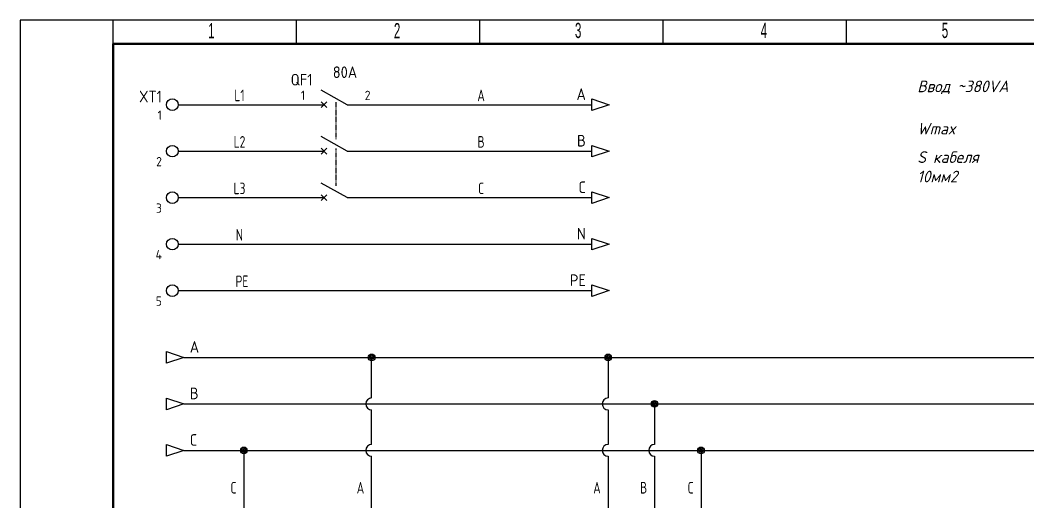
# Model space of a CAD drawing. Extents: x -319 to 3117, y -991 to 292.
# Drawn here: x -20 to 197, y 188.4 to 292 of the extents above; entities that cross this region are included whole.
import ezdxf
from ezdxf.enums import TextEntityAlignment as Align

# ---------------------------------------------------------------- set-up
doc = ezdxf.new("R2010")
doc.units = 0
doc.linetypes.add('Caddy_Solid', pattern=[0])
doc.linetypes.add('HIDDEN2', pattern=[0.1875, 0.125, -0.0625])
doc.layers.get('0').update_dxf_attribs({"lineweight": 15})
for name, color, linetype in [('100', 7, 'Continuous'), ('DESC', 94, 'Continuous'), ('LINK', 9, 'HIDDEN2'), ('SYMS', 7, 'Continuous'), ('TAGS', 7, 'Continuous'), ('TERMS', 7, 'Continuous'), ('WIRECOPY', 84, 'Continuous'), ('WIREFIXED', 84, 'Continuous'), ('WIREREF', 255, 'Continuous'), ('WIREREF_DEST', 84, 'Continuous'), ('WIRES', 7, 'Continuous')]:
    doc.layers.add(name, color=color, linetype=linetype)
doc.styles.add('Caddy_Vectorfont1p', font='arial.ttf', dxfattribs={"width": 0.9})
doc.styles.get("Standard").update_dxf_attribs({"font": 'GOST_Common Italic_0.ttf'})
doc.styles.add('WD_IEC', font='ISOCP2.shx', dxfattribs={"width": 0.9, "height": 4})

# ---------------------------------------------------------------- blocks, each defined once
blk = doc.blocks.new('HT0002')
blk.add_circle((0, 0), 1.25)
at = {"style": 'WD_IEC', "flags": 1}
for tag, p, height in [('ASSYCODE', (2.75, 10.75), 1), ('CATDESC', (2.75, 9.25), 1), ('MFG', (2.75, 7.25), 1.5), ('CAT', (2.75, 4.75), 1.5), ('X2PIN01', (0, 2.25), 0.25), ('X4PIN01', (-1.25, 1), 0.25), ('X4TERM01', (-1.25, 0), 0.25), ('X4TERMDESC01', (-1.25, 0.5), 0.4), ('STRIPSEQ', (0, 0), 0.025), ('X2TERM01', (0, 1.25), 0.25), ('X8PIN01', (0, -0.25), 0.25), ('X2TERMDESC01', (0, 1.75), 0.4), ('X1PIN01', (1.25, 1), 0.25), ('X1TERM01', (1.25, 0), 0.25), ('X1TERMDESC01', (1.25, 0.5), 0.4), ('LINKTERM', (0, -0.04), 0.025), ('X8TERM01', (0, -1.25), 0.25), ('X8TERMDESC01', (0, -0.75), 0.4)]:
    blk.add_attdef(tag, p, '', height=height, dxfattribs=at)
at = {"style": 'WD_IEC'}
for tag, p in [('INST', (-2.25, 6.5)), ('LOC', (-2.25, 3.5)), ('DESC1', (-2.25, -6.25)), ('DESC2', (-2.25, -9.25)), ('DESC3', (-2.25, -12.25))]:
    blk.add_attdef(tag, text='', height=2.5, dxfattribs=at).set_placement(p, align=Align.RIGHT)
at = {"style": 'WD_IEC', "flags": 8}
for tag, height, p in [('TAGSTRIP', 2.5, (-2.25, 0.5)), ('TERM01', 2, (-2.25, -3.25))]:
    blk.add_attdef(tag, text='', height=height, dxfattribs=at).set_placement(p, align=Align.RIGHT)
blk = doc.blocks.new('HCB1')
for p, q in [((2.5, 0), (-3.12, 3.12)), ((-7.5, 0), (-2.5, 0)), ((-1.88, -0.62), (-3.12, 0.62)), ((-1.88, 0.62), (-3.12, -0.62)), ((2.5, 0), (7.5, 0))]:
    blk.add_line(p, q)
at = {"style": 'WD_IEC'}
for tag, p in [('INST', (-5, 11.12)), ('LOC', (-5, 7.62)), ('TAG1', (-5, 4.12)), ('DESC1', (-5, -11.25)), ('DESC2', (-5, -14.75)), ('DESC3', (-5, -18.25))]:
    blk.add_attdef(tag, text='', height=2.5, dxfattribs=at).set_placement(p, align=Align.RIGHT)
for tag, p, height, flags in [('MFG', (4.92, 12.12), 1.5, 9), ('CAT', (4.92, 9.62), 1.5, 9), ('TERM01', (-7.5, 1), 2, 8), ('X2LINK', (0, 2.46), 0.32, 1), ('X4TERM01', (-7.5, 0), 0.32, 1), ('X8LINK', (0, 0.55), 0.32, 1), ('X1TERM02', (7.5, 0), 0.32, 1), ('ASSYCODE', (12.25, -2.75), 1, 1), ('FAMILY', (12.25, -4.25), 1, 1), ('CATDESC', (12.25, -5.75), 1, 1), ('CONTACT', (12.5, -7.5), 1, 1), ('COMMON', (13.75, -8.75), 1, 1)]:
    blk.add_attdef(tag, p, '', height=height, dxfattribs=dict(at, flags=flags))
at = {"style": 'WD_IEC', "flags": 8}
blk.add_attdef('TERM02', text='', height=2, dxfattribs=at).set_placement((7.5, 1), align=Align.RIGHT)
at = {"lineweight": 15, "style": 'WD_IEC'}
for tag, p in [('RATING1', (-5, -3.75)), ('XREF', (-5, -7.5))]:
    blk.add_attdef(tag, text='', height=2.5, dxfattribs=at).set_placement(p, align=Align.RIGHT)
blk = doc.blocks.new('HCB2')
for p, q in [((2.5, 0), (-3.12, 3.12)), ((-7.5, 0), (-2.5, 0)), ((-1.88, -0.62), (-3.12, 0.62)), ((-1.88, 0.62), (-3.12, -0.62)), ((2.5, 0), (7.5, 0))]:
    blk.add_line(p, q)
at = {"style": 'WD_IEC'}
for tag, p in [('INST', (-5, 11.12)), ('LOC', (-5, 7.62)), ('TAG2', (-5, 4.12)), ('DESC1', (-5, -13.75)), ('DESC2', (-5, -17.25)), ('DESC3', (-5, -20.75))]:
    blk.add_attdef(tag, text='', height=2.5, dxfattribs=at).set_placement(p, align=Align.RIGHT)
for tag, p, height, flags in [('TERM01', (-8, 1), 2, 8), ('X2LINK', (0, 2.46), 0.32, 1), ('X4TERM01', (-7.5, 0), 0.32, 1), ('X8LINK', (0, 0.55), 0.32, 1), ('X1TERM02', (7.5, 0), 0.32, 1), ('FAMILY', (12.25, -4.25), 1, 1), ('CONTACT', (12.5, -7.5), 1, 1)]:
    blk.add_attdef(tag, p, '', height=height, dxfattribs=dict(at, flags=flags))
at = {"style": 'WD_IEC', "flags": 8}
blk.add_attdef('TERM02', text='', height=2, dxfattribs=at).set_placement((8, 1), align=Align.RIGHT)
at = {"lineweight": 15, "style": 'WD_IEC', "flags": 1}
blk.add_attdef('RATING1', text='', height=2.5, dxfattribs=at).set_placement((-5, -6.25), align=Align.RIGHT)
at = {"lineweight": 15, "style": 'WD_IEC'}
blk.add_attdef('XREF', text='', height=2.5, dxfattribs=at).set_placement((-5, -10), align=Align.RIGHT)
blk = doc.blocks.new('WD_WNH')
at = {"linetype": 'Continuous', "style": 'WD_IEC', "width": 0.8}
blk.add_attdef('WIRENO', text='', height=2.5, dxfattribs=at).set_placement((0, 0.75), align=Align.CENTER)
at = {"style": 'WD_IEC', "flags": 1}
for tag, p in [('W08USER', (0, 0.375)), ('W04USER', (0, 0.875)), ('W05USER', (0, 0.75)), ('W09USER', (0, 0.25)), ('W03USER', (0, 1)), ('W06USER', (0, 0.625)), ('W07USER', (0, 0.5)), ('W02USER', (0, 1.125)), ('W01USER', (0, 1.25)), ('W10USER', (0, 0.125))]:
    blk.add_attdef(tag, text='', height=0.08, dxfattribs=at).set_placement(p, align=Align.CENTER)
blk = doc.blocks.new('HA1S1')
blk.add_lwpolyline([(0, 1.25), (3.75, 0), (0, -1.25)], close=True)
at = {"style": 'WD_IEC'}
for tag, height, flags, p in [('WIRENO', 2.5, 8, (-1.25, 1)), ('SIGCODE', 1, 1, (5, 1.8))]:
    blk.add_attdef(tag, text='', height=height, dxfattribs=dict(at, flags=flags)).set_placement(p, align=Align.RIGHT)
at = {"style": 'WD_IEC', "flags": 1}
blk.add_attdef('X4TERM01', (0, 0), '', height=0.32, dxfattribs=at)
at = {"style": 'WD_IEC'}
blk.add_attdef('XREF', text='', height=2.5, dxfattribs=at).set_placement((5, 0), align=Align.MIDDLE_LEFT)
blk.add_attdef('DESC1', text='', height=2.5, dxfattribs=at).set_placement((-1.25, -1), align=Align.TOP_RIGHT)
blk = doc.blocks.new('HA1D3')
blk.add_lwpolyline([(0, 0), (-3.75, -1.25), (-3.75, 1.25)], close=True)
at = {"style": 'WD_IEC', "flags": 1}
blk.add_attdef('SIGCODE', text='', height=1, dxfattribs=at).set_placement((-2.5, 1.8), align=Align.RIGHT)
at = {"style": 'WD_IEC'}
for tag, p, height, flags in [('WIRENO', (1.25, 1), 2.5, 8), ('X1TERM01', (0, 0), 0.32, 1)]:
    blk.add_attdef(tag, p, '', height=height, dxfattribs=dict(at, flags=flags))
blk.add_attdef('XREF', text='', height=2.5, dxfattribs=at).set_placement((-5, 0), align=Align.MIDDLE_RIGHT)
blk.add_attdef('DESC1', text='', height=2.5, dxfattribs=at).set_placement((1.25, -1), align=Align.TOP_LEFT)
blk = doc.blocks.new('WDDOT')
for radius in [0.72, 0.449, 0.223]:
    blk.add_circle((0, 0), radius)
blk = doc.blocks.new('WD_WCV')
at = {"linetype": 'Continuous', "style": 'WD_IEC', "width": 0.8}
blk.add_attdef('WIRECOPY', text='', height=2.5, dxfattribs=at).set_placement((-1.6, 0), align=Align.MIDDLE_RIGHT)

msp = doc.modelspace()

# ---------------------------------------------------------------- linework, layer by layer
at = {"linetype": 'Caddy_Solid', "lineweight": 25}
for p, q in [((0, 287), (0, 292)), ((39.5, 287), (39.5, 292)), ((79, 287), (79, 292)), ((118.5, 287), (118.5, 292)), ((158, 287), (158, 292))]:
    msp.add_line(p, q, dxfattribs=at)
at = {"layer": '100', "linetype": 'Caddy_Solid', "lineweight": 50}
for q in [(395, 286.939), (0, 0)]:
    msp.add_line((0, 286.939), q, dxfattribs=at)
at = {"layer": 'LINK'}
for points in [[(47.959, 274.377), (47.959, 266.287)], [(47.959, 264.377), (47.959, 256.287)]]:
    msp.add_lwpolyline(points, dxfattribs=at)
at = {"layer": 'SYMS'}
msp.add_lwpolyline([(-20, -5), (400, -5), (400, 292), (-20, 292)], close=True, dxfattribs=at)
at = {"layer": 'WIRES'}
for p, q in [((14.028, 273.825), (40.459, 273.825)), ((55.459, 273.825), (103.101, 273.825)), ((14.028, 263.825), (40.459, 263.825)), ((55.459, 263.825), (103.101, 263.825)), ((14.028, 253.825), (40.459, 253.825)), ((55.459, 253.825), (103.101, 253.825)), ((15.278, 219.465), (380.305, 219.465)), ((55.704, 210.735), (55.704, 219.465)), ((106.647, 219.465), (106.647, 210.735)), ((15.278, 209.465), (380.305, 209.465)), ((116.647, 209.465), (116.647, 200.735)), ((55.704, 200.735), (55.704, 208.195)), ((106.647, 208.195), (106.647, 200.735)), ((15.278, 199.465), (380.305, 199.465)), ((28.194, 199.465), (28.194, 186.627)), ((55.704, 186.627), (55.704, 198.195)), ((106.647, 198.195), (106.647, 186.612)), ((116.647, 198.195), (116.647, 186.612)), ((126.647, 199.465), (126.647, 186.612))]:
    msp.add_line(p, q, dxfattribs=at)
at = {"layer": 'WIRES', "color": 150}
msp.add_line((14.028, 243.825), (103.101, 243.825), dxfattribs=at)
at = {"layer": 'WIRES', "color": 82}
msp.add_line((14.028, 233.825), (103.101, 233.825), dxfattribs=at)
at = {"layer": 'WIRES'}
for centre in [(55.704, 209.465), (106.647, 209.465), (55.704, 199.465), (106.647, 199.465), (116.647, 199.465)]:
    msp.add_arc(centre, 1.27, 90, 270, dxfattribs=at)

# ---------------------------------------------------------------- block references
at = {"layer": 'SYMS'}
ref = msp.add_blockref('HCB1', (47.959, 273.825), dxfattribs=at)
ref.add_attrib('TERM02', '2', dxfattribs={"layer": 'TERMS', "height": 2, "style": 'WD_IEC', "flags": 8}).set_placement((55.459, 274.825), align=Align.RIGHT)
ref.add_attrib('TERM01', '1', (40.459, 274.825), dxfattribs={"layer": 'TERMS', "height": 2, "style": 'WD_IEC', "flags": 8})
ref.add_attrib('DESC1', '80A', dxfattribs={"layer": 'DESC', "height": 2.5, "style": 'WD_IEC'}).set_placement((52.591, 279.558), align=Align.RIGHT)
ref.add_attrib('TAG1', 'QF1', dxfattribs={"layer": 'TAGS', "height": 2.5, "style": 'WD_IEC'}).set_placement((42.959, 277.95), align=Align.RIGHT)
ref = msp.add_blockref('HT0002', (12.778, 273.825), dxfattribs=at)
ref.add_attrib('TERM01', '1', dxfattribs={"layer": 'TERMS', "height": 2, "style": 'WD_IEC', "flags": 8}).set_placement((10.528, 270.575), align=Align.RIGHT)
ref.add_attrib('TAGSTRIP', 'XT1', dxfattribs={"layer": 'TAGS', "height": 2.5, "style": 'WD_IEC', "flags": 8}).set_placement((10.528, 274.325), align=Align.RIGHT)
ref = msp.add_blockref('HA1S1', (103.101, 273.825), dxfattribs=at)
ref.add_attrib('WIRENO', 'A', dxfattribs={"layer": 'WIREREF', "height": 2.5, "style": 'WD_IEC', "flags": 8}).set_placement((101.851, 274.825), align=Align.RIGHT)
ref = msp.add_blockref('HA1S1', (103.101, 263.825), dxfattribs=at)
ref.add_attrib('WIRENO', 'B', dxfattribs={"layer": 'WIREREF', "height": 2.5, "style": 'WD_IEC', "flags": 8}).set_placement((101.851, 264.825), align=Align.RIGHT)
ref = msp.add_blockref('HT0002', (12.778, 263.825), dxfattribs=at)
ref.add_attrib('TERM01', '2', dxfattribs={"layer": 'TERMS', "height": 2, "style": 'WD_IEC', "flags": 8}).set_placement((10.528, 260.575), align=Align.RIGHT)
for name, p in [('HCB2', (47.959, 263.825)), ('HCB2', (47.959, 253.825)), ('WDDOT', (55.704, 219.465)), ('WDDOT', (106.647, 219.465)), ('WDDOT', (116.647, 209.465)), ('WDDOT', (28.194, 199.465)), ('WDDOT', (126.647, 199.465))]:
    msp.add_blockref(name, p, dxfattribs=at)
ref = msp.add_blockref('HA1S1', (103.101, 253.825), dxfattribs=at)
ref.add_attrib('WIRENO', 'C', dxfattribs={"layer": 'WIREREF', "height": 2.5, "style": 'WD_IEC', "flags": 8}).set_placement((101.851, 254.825), align=Align.RIGHT)
ref = msp.add_blockref('HT0002', (12.778, 253.825), dxfattribs=at)
ref.add_attrib('TERM01', '3', dxfattribs={"layer": 'TERMS', "height": 2, "style": 'WD_IEC', "flags": 8}).set_placement((10.528, 250.575), align=Align.RIGHT)
ref = msp.add_blockref('HA1S1', (103.101, 243.825), dxfattribs=at)
ref.add_attrib('WIRENO', 'N', dxfattribs={"layer": 'WIREREF', "height": 2.5, "style": 'WD_IEC', "flags": 8}).set_placement((101.851, 244.825), align=Align.RIGHT)
ref = msp.add_blockref('HT0002', (12.778, 243.825), dxfattribs=at)
ref.add_attrib('TERM01', '4', dxfattribs={"layer": 'TERMS', "height": 2, "style": 'WD_IEC', "flags": 8}).set_placement((10.528, 240.575), align=Align.RIGHT)
ref = msp.add_blockref('HA1S1', (103.101, 233.825), dxfattribs=at)
ref.add_attrib('WIRENO', 'PE', dxfattribs={"layer": 'WIREREF', "height": 2.5, "style": 'WD_IEC', "flags": 8}).set_placement((101.851, 234.825), align=Align.RIGHT)
ref = msp.add_blockref('HT0002', (12.778, 233.825), dxfattribs=at)
ref.add_attrib('TERM01', '5', dxfattribs={"layer": 'TERMS', "height": 2, "style": 'WD_IEC', "flags": 8}).set_placement((10.528, 230.575), align=Align.RIGHT)
ref = msp.add_blockref('HA1D3', (15.278, 219.465), dxfattribs=at)
ref.add_attrib('WIRENO', 'A', (16.528, 220.465), dxfattribs={"layer": 'WIREREF_DEST', "height": 2.5, "style": 'WD_IEC', "flags": 8})
ref = msp.add_blockref('HA1D3', (15.278, 209.465), dxfattribs=at)
ref.add_attrib('WIRENO', 'B', (16.528, 210.465), dxfattribs={"layer": 'WIREREF_DEST', "height": 2.5, "style": 'WD_IEC', "flags": 8})
ref = msp.add_blockref('HA1D3', (15.278, 199.465), dxfattribs=at)
ref.add_attrib('WIRENO', 'C', (16.528, 200.465), dxfattribs={"layer": 'WIREREF_DEST', "height": 2.5, "style": 'WD_IEC', "flags": 8})
at = {"layer": 'WIRECOPY'}
ref = msp.add_blockref('WD_WCV', (28.194, 191.435), dxfattribs=at)
ref.add_attrib('WIRECOPY', 'C', dxfattribs={"linetype": 'Continuous', "height": 2.5, "style": 'WD_IEC', "width": 0.8}).set_placement((26.594, 191.435), align=Align.MIDDLE_RIGHT)
ref = msp.add_blockref('WD_WCV', (55.704, 191.435), dxfattribs=at)
ref.add_attrib('WIRECOPY', 'A', dxfattribs={"linetype": 'Continuous', "height": 2.5, "style": 'WD_IEC', "width": 0.8}).set_placement((54.104, 191.435), align=Align.MIDDLE_RIGHT)
ref = msp.add_blockref('WD_WCV', (106.647, 191.435), dxfattribs=at)
ref.add_attrib('WIRECOPY', 'A', dxfattribs={"linetype": 'Continuous', "height": 2.5, "style": 'WD_IEC', "width": 0.8}).set_placement((105.047, 191.435), align=Align.MIDDLE_RIGHT)
ref = msp.add_blockref('WD_WCV', (116.647, 191.435), dxfattribs=at)
ref.add_attrib('WIRECOPY', 'B', dxfattribs={"linetype": 'Continuous', "height": 2.5, "style": 'WD_IEC', "width": 0.8}).set_placement((115.047, 191.435), align=Align.MIDDLE_RIGHT)
ref = msp.add_blockref('WD_WCV', (126.647, 191.435), dxfattribs=at)
ref.add_attrib('WIRECOPY', 'C', dxfattribs={"linetype": 'Continuous', "height": 2.5, "style": 'WD_IEC', "width": 0.8}).set_placement((125.047, 191.435), align=Align.MIDDLE_RIGHT)
at = {"layer": 'WIREFIXED'}
ref = msp.add_blockref('WD_WNH', (27.243, 273.825), dxfattribs=at)
ref.add_attrib('WIRENOF', 'L1', dxfattribs={"linetype": 'Continuous', "height": 2.5, "style": 'WD_IEC', "width": 0.8}).set_placement((27.243, 274.575), align=Align.CENTER)
ref = msp.add_blockref('WD_WNH', (79.28, 273.825), dxfattribs=at)
ref.add_attrib('WIRENOF', 'A', dxfattribs={"linetype": 'Continuous', "height": 2.5, "style": 'WD_IEC', "width": 0.8}).set_placement((79.28, 274.575), align=Align.CENTER)
ref = msp.add_blockref('WD_WNH', (27.243, 263.825), dxfattribs=at)
ref.add_attrib('WIRENOF', 'L2', dxfattribs={"linetype": 'Continuous', "height": 2.5, "style": 'WD_IEC', "width": 0.8}).set_placement((27.243, 264.575), align=Align.CENTER)
ref = msp.add_blockref('WD_WNH', (79.28, 263.825), dxfattribs=at)
ref.add_attrib('WIRENOF', 'B', dxfattribs={"linetype": 'Continuous', "height": 2.5, "style": 'WD_IEC', "width": 0.8}).set_placement((79.28, 264.575), align=Align.CENTER)
ref = msp.add_blockref('WD_WNH', (27.243, 253.825), dxfattribs=at)
ref.add_attrib('WIRENOF', 'L3', dxfattribs={"linetype": 'Continuous', "height": 2.5, "style": 'WD_IEC', "width": 0.8}).set_placement((27.243, 254.575), align=Align.CENTER)
ref = msp.add_blockref('WD_WNH', (79.28, 253.825), dxfattribs=at)
ref.add_attrib('WIRENOF', 'C', dxfattribs={"linetype": 'Continuous', "height": 2.5, "style": 'WD_IEC', "width": 0.8}).set_placement((79.28, 254.575), align=Align.CENTER)
ref = msp.add_blockref('WD_WNH', (27.212, 243.825), dxfattribs=at)
ref.add_attrib('WIRENOF', 'N', dxfattribs={"linetype": 'Continuous', "height": 2.5, "style": 'WD_IEC', "width": 0.8}).set_placement((27.212, 244.575), align=Align.CENTER)
ref = msp.add_blockref('WD_WNH', (27.773, 233.825), dxfattribs=at)
ref.add_attrib('WIRENOF', 'PE', dxfattribs={"linetype": 'Continuous', "height": 2.5, "style": 'WD_IEC', "width": 0.8}).set_placement((27.773, 234.575), align=Align.CENTER)

# ---------------------------------------------------------------- texts
at = {"lineweight": 60, "style": 'Caddy_Vectorfont1p', "width": 0.54}
for s, p in [('1', (20.5, 288.1)), ('2', (60.5, 288.1)), ('3', (99.5, 288.16)), ('4', (139.5, 288.16)), ('5', (178.5, 288.16))]:
    msp.add_text(s, height=3.275, dxfattribs=at).set_placement(p)
at = {"layer": 'SYMS', "char_height": 2.5, "attachment_point": 1}
for s, width, heights, insert in [('Ввод ~380VA', 31.316, [3.054], (173.228, 279.01)), ('Wmax', 31.316, [3.054], (173.228, 269.92)), ('S кабеля \\P10мм2', 31.1994, [9.464], (173.228, 263.793))]:
    msp.add_mtext_dynamic_manual_height_columns(s, width=width, gutter_width=12.5, heights=heights, dxfattribs=dict(at, insert=insert))

doc.saveas('drawing.dxf')
